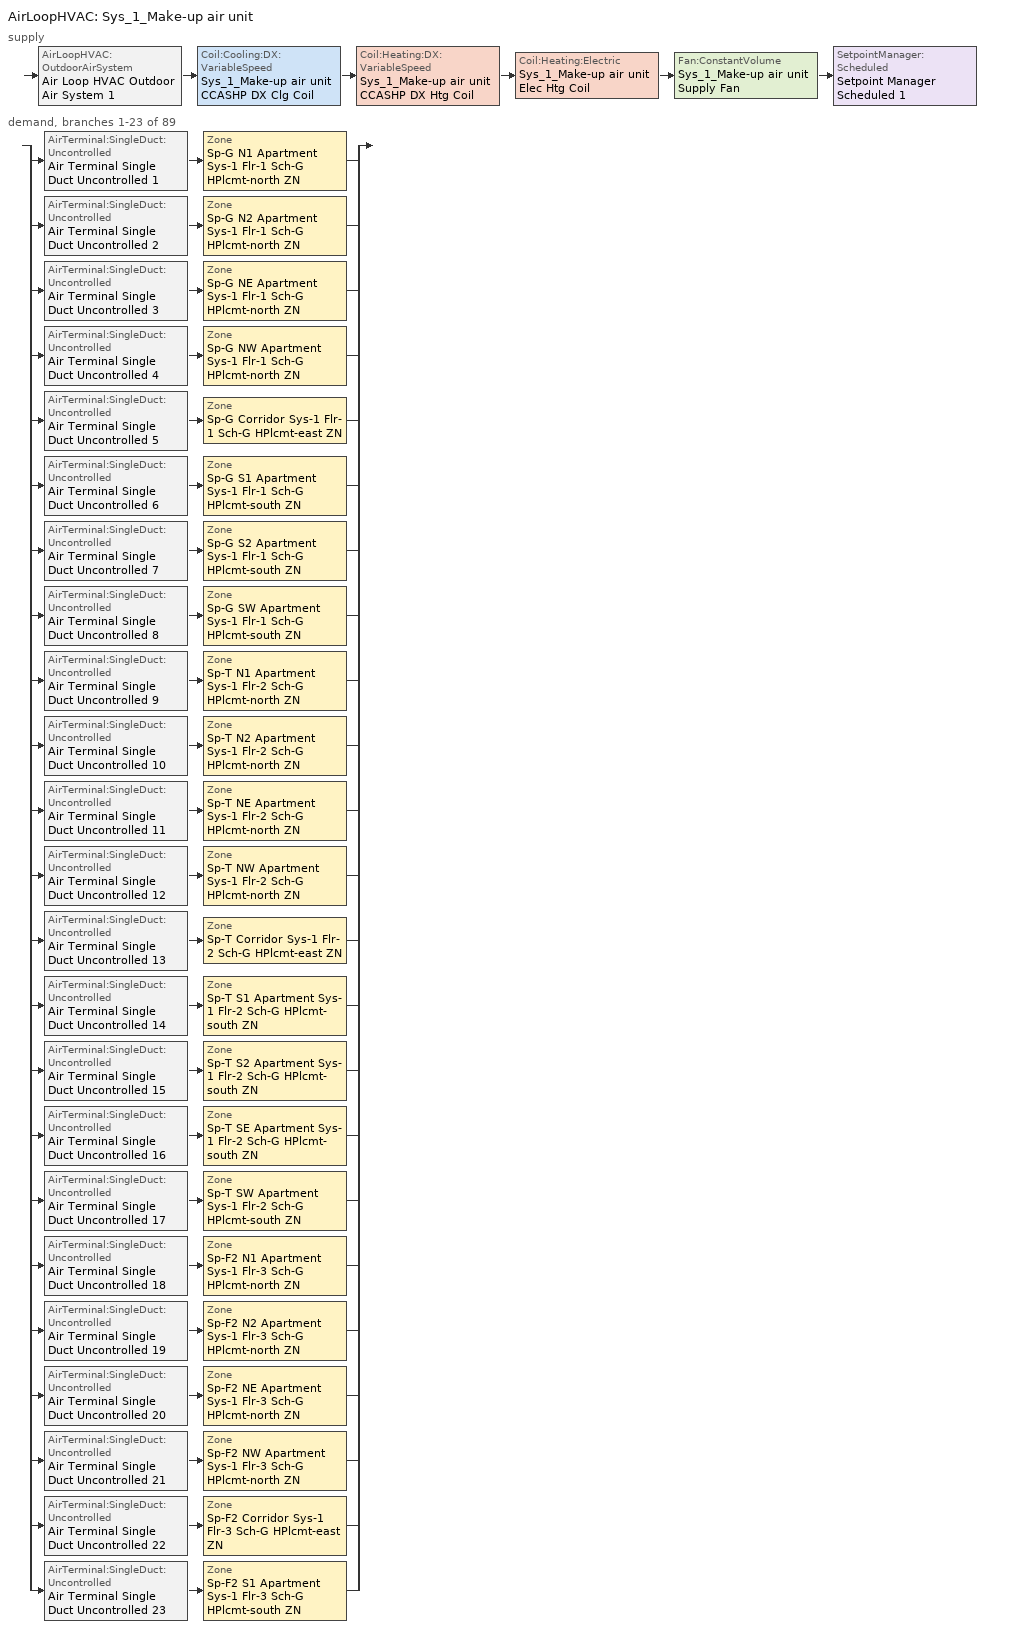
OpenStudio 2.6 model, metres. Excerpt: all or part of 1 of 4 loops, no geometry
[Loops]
AirLoopHVAC 'Sys_1_Make-up air unit'
 supply: AirLoopHVAC:OutdoorAirSystem 'Air Loop HVAC Outdoor Air System 1' > Coil:Cooling:DX:VariableSpeed 'Sys_1_Make-up air unit CCASHP DX Clg Coil' > Coil:Heating:DX:VariableSpeed 'Sys_1_Make-up air unit CCASHP DX Htg Coil' > Coil:Heating:Electric 'Sys_1_Make-up air unit Elec Htg Coil' > Fan:ConstantVolume 'Sys_1_Make-up air unit Supply Fan' > SetpointManager:Scheduled 'Setpoint Manager Scheduled 1'
 demand, branches 1-23 of 89: split
  | AirTerminal:SingleDuct:Uncontrolled 'Air Terminal Single Duct Uncontrolled 1' > Zone 'Sp-G N1 Apartment Sys-1 Flr-1 Sch-G HPlcmt-north ZN'
  | AirTerminal:SingleDuct:Uncontrolled 'Air Terminal Single Duct Uncontrolled 2' > Zone 'Sp-G N2 Apartment Sys-1 Flr-1 Sch-G HPlcmt-north ZN'
  | AirTerminal:SingleDuct:Uncontrolled 'Air Terminal Single Duct Uncontrolled 3' > Zone 'Sp-G NE Apartment Sys-1 Flr-1 Sch-G HPlcmt-north ZN'
  | AirTerminal:SingleDuct:Uncontrolled 'Air Terminal Single Duct Uncontrolled 4' > Zone 'Sp-G NW Apartment Sys-1 Flr-1 Sch-G HPlcmt-north ZN'
  | AirTerminal:SingleDuct:Uncontrolled 'Air Terminal Single Duct Uncontrolled 5' > Zone 'Sp-G Corridor Sys-1 Flr-1 Sch-G HPlcmt-east ZN'
  | AirTerminal:SingleDuct:Uncontrolled 'Air Terminal Single Duct Uncontrolled 6' > Zone 'Sp-G S1 Apartment Sys-1 Flr-1 Sch-G HPlcmt-south ZN'
  | AirTerminal:SingleDuct:Uncontrolled 'Air Terminal Single Duct Uncontrolled 7' > Zone 'Sp-G S2 Apartment Sys-1 Flr-1 Sch-G HPlcmt-south ZN'
  | AirTerminal:SingleDuct:Uncontrolled 'Air Terminal Single Duct Uncontrolled 8' > Zone 'Sp-G SW Apartment Sys-1 Flr-1 Sch-G HPlcmt-south ZN'
  | AirTerminal:SingleDuct:Uncontrolled 'Air Terminal Single Duct Uncontrolled 9' > Zone 'Sp-T N1 Apartment Sys-1 Flr-2 Sch-G HPlcmt-north ZN'
  | AirTerminal:SingleDuct:Uncontrolled 'Air Terminal Single Duct Uncontrolled 10' > Zone 'Sp-T N2 Apartment Sys-1 Flr-2 Sch-G HPlcmt-north ZN'
  | AirTerminal:SingleDuct:Uncontrolled 'Air Terminal Single Duct Uncontrolled 11' > Zone 'Sp-T NE Apartment Sys-1 Flr-2 Sch-G HPlcmt-north ZN'
  | AirTerminal:SingleDuct:Uncontrolled 'Air Terminal Single Duct Uncontrolled 12' > Zone 'Sp-T NW Apartment Sys-1 Flr-2 Sch-G HPlcmt-north ZN'
  | AirTerminal:SingleDuct:Uncontrolled 'Air Terminal Single Duct Uncontrolled 13' > Zone 'Sp-T Corridor Sys-1 Flr-2 Sch-G HPlcmt-east ZN'
  | AirTerminal:SingleDuct:Uncontrolled 'Air Terminal Single Duct Uncontrolled 14' > Zone 'Sp-T S1 Apartment Sys-1 Flr-2 Sch-G HPlcmt-south ZN'
  | AirTerminal:SingleDuct:Uncontrolled 'Air Terminal Single Duct Uncontrolled 15' > Zone 'Sp-T S2 Apartment Sys-1 Flr-2 Sch-G HPlcmt-south ZN'
  | AirTerminal:SingleDuct:Uncontrolled 'Air Terminal Single Duct Uncontrolled 16' > Zone 'Sp-T SE Apartment Sys-1 Flr-2 Sch-G HPlcmt-south ZN'
  | AirTerminal:SingleDuct:Uncontrolled 'Air Terminal Single Duct Uncontrolled 17' > Zone 'Sp-T SW Apartment Sys-1 Flr-2 Sch-G HPlcmt-south ZN'
  | AirTerminal:SingleDuct:Uncontrolled 'Air Terminal Single Duct Uncontrolled 18' > Zone 'Sp-F2 N1 Apartment Sys-1 Flr-3 Sch-G HPlcmt-north ZN'
  | AirTerminal:SingleDuct:Uncontrolled 'Air Terminal Single Duct Uncontrolled 19' > Zone 'Sp-F2 N2 Apartment Sys-1 Flr-3 Sch-G HPlcmt-north ZN'
  | AirTerminal:SingleDuct:Uncontrolled 'Air Terminal Single Duct Uncontrolled 20' > Zone 'Sp-F2 NE Apartment Sys-1 Flr-3 Sch-G HPlcmt-north ZN'
  | AirTerminal:SingleDuct:Uncontrolled 'Air Terminal Single Duct Uncontrolled 21' > Zone 'Sp-F2 NW Apartment Sys-1 Flr-3 Sch-G HPlcmt-north ZN'
  | AirTerminal:SingleDuct:Uncontrolled 'Air Terminal Single Duct Uncontrolled 22' > Zone 'Sp-F2 Corridor Sys-1 Flr-3 Sch-G HPlcmt-east ZN'
  | AirTerminal:SingleDuct:Uncontrolled 'Air Terminal Single Duct Uncontrolled 23' > Zone 'Sp-F2 S1 Apartment Sys-1 Flr-3 Sch-G HPlcmt-south ZN'
[Sizing:Zone] Zone Cooling Design Supply Air Temperature Input Method=SupplyAirTemperature; Zone Cooling Design Supply Air Temperature {C}=13; Zone Cooling Design Supply Air Temperature Difference {deltaC}=11.11; Zone Heating Design Supply Air Temperature Input Method=SupplyAirTemperature; Zone Heating Design Supply Air Temperature {C}=43; Zone Heating Design Supply Air Temperature Difference {deltaC}=11.11; Zone Cooling Design Supply Air Humidity Ratio {kg-H2O/kg-air}=0.0085; Zone Heating Design Supply Air Humidity Ratio {kg-H2O/kg-air}=0.008; Zone Heating Sizing Factor=1.3; Zone Cooling Sizing Factor=1.1; Cooling Design Air Flow Method=DesignDay; Heating Design Air Flow Method=DesignDay; Account for Dedicated Outdoor Air System=No; Dedicated Outdoor Air System Control Strategy=NeutralSupplyAir; Dedicated Outdoor Air Low Setpoint Temperature for Design {C}=autosize; Dedicated Outdoor Air High Setpoint Temperature for Design {C}=autosize
Sp-G N1 Apartment Sys-1 Flr-1 Sch-G HPlcmt-north ZN; Sp-G N2 Apartment Sys-1 Flr-1 Sch-G HPlcmt-north ZN; Sp-G NE Apartment Sys-1 Flr-1 Sch-G HPlcmt-north ZN; Sp-G NW Apartment Sys-1 Flr-1 Sch-G HPlcmt-north ZN; Sp-G Corridor Sys-1 Flr-1 Sch-G HPlcmt-east ZN; Sp-G S1 Apartment Sys-1 Flr-1 Sch-G HPlcmt-south ZN; Sp-G S2 Apartment Sys-1 Flr-1 Sch-G HPlcmt-south ZN; Sp-G SW Apartment Sys-1 Flr-1 Sch-G HPlcmt-south ZN; Sp-T N1 Apartment Sys-1 Flr-2 Sch-G HPlcmt-north ZN; Sp-T N2 Apartment Sys-1 Flr-2 Sch-G HPlcmt-north ZN; Sp-T NE Apartment Sys-1 Flr-2 Sch-G HPlcmt-north ZN; Sp-T NW Apartment Sys-1 Flr-2 Sch-G HPlcmt-north ZN; Sp-T Corridor Sys-1 Flr-2 Sch-G HPlcmt-east ZN; Sp-T S1 Apartment Sys-1 Flr-2 Sch-G HPlcmt-south ZN; Sp-T S2 Apartment Sys-1 Flr-2 Sch-G HPlcmt-south ZN; Sp-T SE Apartment Sys-1 Flr-2 Sch-G HPlcmt-south ZN; Sp-T SW Apartment Sys-1 Flr-2 Sch-G HPlcmt-south ZN; Sp-F2 N1 Apartment Sys-1 Flr-3 Sch-G HPlcmt-north ZN; Sp-F2 N2 Apartment Sys-1 Flr-3 Sch-G HPlcmt-north ZN; Sp-F2 NE Apartment Sys-1 Flr-3 Sch-G HPlcmt-north ZN; Sp-F2 NW Apartment Sys-1 Flr-3 Sch-G HPlcmt-north ZN; Sp-F2 Corridor Sys-1 Flr-3 Sch-G HPlcmt-east ZN; Sp-F2 S1 Apartment Sys-1 Flr-3 Sch-G HPlcmt-south ZN
[Zone equipment]
Sp-G N1 Apartment Sys-1 Flr-1 Sch-G HPlcmt-north ZN: Sp-G N1 Apartment Sys-1 Flr-1 Sch-G HPlcmt-north ZN PTAC, Air Terminal Single Duct Uncontrolled 1, Sp-G N1 Apartment Sys-1 Flr-1 Sch-G HPlcmt-north ZN Elec Baseboard
Sp-G N2 Apartment Sys-1 Flr-1 Sch-G HPlcmt-north ZN: Sp-G N2 Apartment Sys-1 Flr-1 Sch-G HPlcmt-north ZN PTAC, Air Terminal Single Duct Uncontrolled 2, Sp-G N2 Apartment Sys-1 Flr-1 Sch-G HPlcmt-north ZN Elec Baseboard
Sp-G NE Apartment Sys-1 Flr-1 Sch-G HPlcmt-north ZN: Sp-G NE Apartment Sys-1 Flr-1 Sch-G HPlcmt-north ZN PTAC, Air Terminal Single Duct Uncontrolled 3, Sp-G NE Apartment Sys-1 Flr-1 Sch-G HPlcmt-north ZN Elec Baseboard
Sp-G NW Apartment Sys-1 Flr-1 Sch-G HPlcmt-north ZN: Sp-G NW Apartment Sys-1 Flr-1 Sch-G HPlcmt-north ZN PTAC, Air Terminal Single Duct Uncontrolled 4, Sp-G NW Apartment Sys-1 Flr-1 Sch-G HPlcmt-north ZN Elec Baseboard
Sp-G Corridor Sys-1 Flr-1 Sch-G HPlcmt-east ZN: Sp-G Corridor Sys-1 Flr-1 Sch-G HPlcmt-east ZN PTAC, Air Terminal Single Duct Uncontrolled 5, Sp-G Corridor Sys-1 Flr-1 Sch-G HPlcmt-east ZN Elec Baseboard
Sp-G S1 Apartment Sys-1 Flr-1 Sch-G HPlcmt-south ZN: Sp-G S1 Apartment Sys-1 Flr-1 Sch-G HPlcmt-south ZN PTAC, Air Terminal Single Duct Uncontrolled 6, Sp-G S1 Apartment Sys-1 Flr-1 Sch-G HPlcmt-south ZN Elec Baseboard
Sp-G S2 Apartment Sys-1 Flr-1 Sch-G HPlcmt-south ZN: Sp-G S2 Apartment Sys-1 Flr-1 Sch-G HPlcmt-south ZN PTAC, Air Terminal Single Duct Uncontrolled 7, Sp-G S2 Apartment Sys-1 Flr-1 Sch-G HPlcmt-south ZN Elec Baseboard
Sp-G SW Apartment Sys-1 Flr-1 Sch-G HPlcmt-south ZN: Sp-G SW Apartment Sys-1 Flr-1 Sch-G HPlcmt-south ZN PTAC, Air Terminal Single Duct Uncontrolled 8, Sp-G SW Apartment Sys-1 Flr-1 Sch-G HPlcmt-south ZN Elec Baseboard
Sp-T N1 Apartment Sys-1 Flr-2 Sch-G HPlcmt-north ZN: Sp-T N1 Apartment Sys-1 Flr-2 Sch-G HPlcmt-north ZN PTAC, Air Terminal Single Duct Uncontrolled 9, Sp-T N1 Apartment Sys-1 Flr-2 Sch-G HPlcmt-north ZN Elec Baseboard
Sp-T N2 Apartment Sys-1 Flr-2 Sch-G HPlcmt-north ZN: Sp-T N2 Apartment Sys-1 Flr-2 Sch-G HPlcmt-north ZN PTAC, Air Terminal Single Duct Uncontrolled 10, Sp-T N2 Apartment Sys-1 Flr-2 Sch-G HPlcmt-north ZN Elec Baseboard
Sp-T NE Apartment Sys-1 Flr-2 Sch-G HPlcmt-north ZN: Sp-T NE Apartment Sys-1 Flr-2 Sch-G HPlcmt-north ZN PTAC, Air Terminal Single Duct Uncontrolled 11, Sp-T NE Apartment Sys-1 Flr-2 Sch-G HPlcmt-north ZN Elec Baseboard
Sp-T NW Apartment Sys-1 Flr-2 Sch-G HPlcmt-north ZN: Sp-T NW Apartment Sys-1 Flr-2 Sch-G HPlcmt-north ZN PTAC, Air Terminal Single Duct Uncontrolled 12, Sp-T NW Apartment Sys-1 Flr-2 Sch-G HPlcmt-north ZN Elec Baseboard
Sp-T Corridor Sys-1 Flr-2 Sch-G HPlcmt-east ZN: Sp-T Corridor Sys-1 Flr-2 Sch-G HPlcmt-east ZN PTAC, Air Terminal Single Duct Uncontrolled 13, Sp-T Corridor Sys-1 Flr-2 Sch-G HPlcmt-east ZN Elec Baseboard
Sp-T S1 Apartment Sys-1 Flr-2 Sch-G HPlcmt-south ZN: Sp-T S1 Apartment Sys-1 Flr-2 Sch-G HPlcmt-south ZN PTAC, Air Terminal Single Duct Uncontrolled 14, Sp-T S1 Apartment Sys-1 Flr-2 Sch-G HPlcmt-south ZN Elec Baseboard
Sp-T S2 Apartment Sys-1 Flr-2 Sch-G HPlcmt-south ZN: Sp-T S2 Apartment Sys-1 Flr-2 Sch-G HPlcmt-south ZN PTAC, Air Terminal Single Duct Uncontrolled 15, Sp-T S2 Apartment Sys-1 Flr-2 Sch-G HPlcmt-south ZN Elec Baseboard
Sp-T SE Apartment Sys-1 Flr-2 Sch-G HPlcmt-south ZN: Sp-T SE Apartment Sys-1 Flr-2 Sch-G HPlcmt-south ZN PTAC, Air Terminal Single Duct Uncontrolled 16, Sp-T SE Apartment Sys-1 Flr-2 Sch-G HPlcmt-south ZN Elec Baseboard
Sp-T SW Apartment Sys-1 Flr-2 Sch-G HPlcmt-south ZN: Sp-T SW Apartment Sys-1 Flr-2 Sch-G HPlcmt-south ZN PTAC, Air Terminal Single Duct Uncontrolled 17, Sp-T SW Apartment Sys-1 Flr-2 Sch-G HPlcmt-south ZN Elec Baseboard
Sp-F2 N1 Apartment Sys-1 Flr-3 Sch-G HPlcmt-north ZN: Sp-F2 N1 Apartment Sys-1 Flr-3 Sch-G HPlcmt-north ZN PTAC, Air Terminal Single Duct Uncontrolled 18, Sp-F2 N1 Apartment Sys-1 Flr-3 Sch-G HPlcmt-north ZN Elec Baseboard
Sp-F2 N2 Apartment Sys-1 Flr-3 Sch-G HPlcmt-north ZN: Sp-F2 N2 Apartment Sys-1 Flr-3 Sch-G HPlcmt-north ZN PTAC, Air Terminal Single Duct Uncontrolled 19, Sp-F2 N2 Apartment Sys-1 Flr-3 Sch-G HPlcmt-north ZN Elec Baseboard
Sp-F2 NE Apartment Sys-1 Flr-3 Sch-G HPlcmt-north ZN: Sp-F2 NE Apartment Sys-1 Flr-3 Sch-G HPlcmt-north ZN PTAC, Air Terminal Single Duct Uncontrolled 20, Sp-F2 NE Apartment Sys-1 Flr-3 Sch-G HPlcmt-north ZN Elec Baseboard
Sp-F2 NW Apartment Sys-1 Flr-3 Sch-G HPlcmt-north ZN: Sp-F2 NW Apartment Sys-1 Flr-3 Sch-G HPlcmt-north ZN PTAC, Air Terminal Single Duct Uncontrolled 21, Sp-F2 NW Apartment Sys-1 Flr-3 Sch-G HPlcmt-north ZN Elec Baseboard
Sp-F2 Corridor Sys-1 Flr-3 Sch-G HPlcmt-east ZN: Sp-F2 Corridor Sys-1 Flr-3 Sch-G HPlcmt-east ZN PTAC, Air Terminal Single Duct Uncontrolled 22, Sp-F2 Corridor Sys-1 Flr-3 Sch-G HPlcmt-east ZN Elec Baseboard
Sp-F2 S1 Apartment Sys-1 Flr-3 Sch-G HPlcmt-south ZN: Sp-F2 S1 Apartment Sys-1 Flr-3 Sch-G HPlcmt-south ZN PTAC, Air Terminal Single Duct Uncontrolled 23, Sp-F2 S1 Apartment Sys-1 Flr-3 Sch-G HPlcmt-south ZN Elec Baseboard
[AirLoopHVAC]
Sys_1_Make-up air unit: Availability Schedule=Sys_1_Make-up air unit Occ Sch; Design Supply Air Flow Rate {m3/s}=AutoSize
[Sizing:System]
Sys_1_Make-up air unit: Type of Load to Size On=VentilationRequirement; Design Outdoor Air Flow Rate {m3/s}=Autosize; Minimum System Air Flow Ratio=1; Preheat Design Temperature {C}=7; Preheat Design Humidity Ratio {kg-H2O/kg-Air}=0.008; Precool Design Temperature {C}=13; Precool Design Humidity Ratio {kg-H2O/kg-Air}=0.008; Central Cooling Design Supply Air Temperature {C}=13; Central Heating Design Supply Air Temperature {C}=43; Sizing Option=NonCoincident; 100% Outdoor Air in Cooling=Yes; 100% Outdoor Air in Heating=Yes; Central Cooling Design Supply Air Humidity Ratio {kg-H2O/kg-Air}=0.0085; Central Heating Design Supply Air Humidity Ratio {kg-H2O/kg-Air}=0.008; Cooling Design Air Flow Method=DesignDay; Cooling Design Air Flow Rate {m3/s}=0; Heating Design Air Flow Method=DesignDay; Heating Design Air Flow Rate {m3/s}=0; System Outdoor Air Method=ZoneSum; Zone Maximum Outdoor Air Fraction=1; Cooling Supply Air Flow Rate Per Floor Area {m3/s-m2}=0.00996765; Cooling Fraction of Autosized Cooling Supply Air Flow Rate=1; Cooling Supply Air Flow Rate Per Unit Cooling Capacity {m3/s-W}=3.94755e-05; Heating Supply Air Flow Rate Per Floor Area {m3/s-m2}=0.00996765; Heating Fraction of Autosized Heating Supply Air Flow Rate=1; Heating Fraction of Autosized Cooling Supply Air Flow Rate=1; Heating Supply Air Flow Rate Per Unit Heating Capacity {m3/s-W}=3.15882e-05; Cooling Design Capacity Method=CoolingDesignCapacity; Cooling Design Capacity {W}=autosize; Cooling Design Capacity Per Floor Area {W/m2}=234.7; Fraction of Autosized Cooling Design Capacity=1; Heating Design Capacity Method=HeatingDesignCapacity; Heating Design Capacity {W}=autosize; Heating Design Capacity Per Floor Area {W/m2}=157; Fraction of Autosized Heating Design Capacity=1; Central Cooling Capacity Control Method=OnOff
[Controller:OutdoorAir]
Controller Outdoor Air 1: Minimum Outdoor Air Flow Rate {m3/s}=autosize; Maximum Outdoor Air Flow Rate {m3/s}=Autosize; Economizer Control Type=DifferentialEnthalpy; Economizer Control Action Type=ModulateFlow; Lockout Type=NoLockout; Minimum Limit Type=FixedMinimum; Minimum Outdoor Air Schedule=Sys_1_Make-up air unit Occ Sch; Controller Mechanical Ventilation=Controller Mechanical Ventilation 1; High Humidity Control=No; Heat Recovery Bypass Control Type=BypassWhenWithinEconomizerLimits
[Controller:MechanicalVentilation]
Controller Mechanical Ventilation 1: Availability Schedule=Always On Discrete; System Outdoor Air Method=ZoneSum
[AirLoopHVAC:OutdoorAirSystem]
Air Loop HVAC Outdoor Air System 1: Controller=Controller Outdoor Air 1
[SetpointManager:Scheduled]
Setpoint Manager Scheduled 1: Control Variable=Temperature; Schedule=Makeup-Air Unit Supply Air Temp
[Coil:Heating:Electric]
Name | Availability Schedule
Coil Heating Electric 1; Coil Heating Electric 2; Coil Heating Electric 3; Coil Heating Electric 4; Coil Heating Electric 5; Coil Heating Electric 6; Coil Heating Electric 7; Coil Heating Electric 8; Coil Heating Electric 9; Coil Heating Electric 10; Coil Heating Electric 11; Coil Heating Electric 12; Coil Heating Electric 13; Coil Heating Electric 14; Coil Heating Electric 15; Coil Heating Electric 16; Coil Heating Electric 17; Coil Heating Electric 18; Coil Heating Electric 19; Coil Heating Electric 20; Coil Heating Electric 21; Coil Heating Electric 22; Coil Heating Electric 23 | ON_OFF_ALWAYS_OFF
Sys_1_Make-up air unit Elec Htg Coil | Always On Discrete
[Coil:Cooling:DX:SingleSpeed] Availability Schedule=Always On Discrete; Rated Total Cooling Capacity {W}=autosize; Rated Sensible Heat Ratio=autosize; Rated Air Flow Rate {m3/s}=autosize; Rated Evaporator Fan Power Per Volume Flow Rate {W/(m3/s)}=773.3; Total Cooling Capacity Function of Temperature Curve=DXCOOL-NECB2011-REF-CAPFT; Total Cooling Capacity Function of Flow Fraction Curve=DXCOOL-NECB2011-REF-CAPFFLOW; Energy Input Ratio Function of Temperature Curve=DXCOOL-NECB2011-REF-COOLEIRFT; Energy Input Ratio Function of Flow Fraction Curve=DXCOOL-NECB2011-REF-COOLEIRFFLOW; Part Load Fraction Correlation Curve=DXCOOL-NECB2011-REF-COOLPLFFPLR; Condenser Type=AirCooled; Evaporative Condenser Effectiveness=0; Evaporative Condenser Air Flow Rate {m3/s}=Autosize; Evaporative Condenser Pump Rated Power Consumption {W}=Autosize; Crankcase Heater Capacity {W}=0; Maximum Outdoor Dry-Bulb Temperature for Crankcase Heater Operation {C}=0; Basin Heater Capacity {W/K}=0; Basin Heater Setpoint Temperature {C}=10
Name | Rated COP {W/W}
Coil Cooling DX Single Speed 2 6kBtu/hr 11.0EER | 3.72607
Coil Cooling DX Single Speed 3 6kBtu/hr 11.0EER | 3.72593
Coil Cooling DX Single Speed 4 12kBtu/hr 9.9EER | 3.35595
Coil Cooling DX Single Speed 5 13kBtu/hr 9.8EER | 3.30838
Coil Cooling DX Single Speed 6 7kBtu/hr 11.0EER | 3.7267
Coil Cooling DX Single Speed 7 8kBtu/hr 10.8EER | 3.6436
Coil Cooling DX Single Speed 8 8kBtu/hr 10.7EER | 3.63111
Coil Cooling DX Single Speed 9 14kBtu/hr 9.5EER | 3.20671
Coil Cooling DX Single Speed 10 11kBtu/hr 10.2EER | 3.4656
Coil Cooling DX Single Speed 11 11kBtu/hr 10.2EER | 3.46088
Coil Cooling DX Single Speed 12 17kBtu/hr 9.3EER | 3.1574
Coil Cooling DX Single Speed 13 19kBtu/hr 9.3EER | 3.15865
Coil Cooling DX Single Speed 14 12kBtu/hr 9.9EER | 3.35766
Coil Cooling DX Single Speed 15 14kBtu/hr 9.4EER | 3.19337
Coil Cooling DX Single Speed 16 15kBtu/hr 9.4EER | 3.18727
Coil Cooling DX Single Speed 17 18kBtu/hr 9.3EER | 3.15786
Coil Cooling DX Single Speed 18 20kBtu/hr 9.3EER | 3.15966
Coil Cooling DX Single Speed 19 6kBtu/hr 11.0EER | 3.72652
Coil Cooling DX Single Speed 20 6kBtu/hr 11.0EER | 3.7264
Coil Cooling DX Single Speed 21 11kBtu/hr 10.1EER | 3.41279
Coil Cooling DX Single Speed 22 13kBtu/hr 9.8EER | 3.33179
Coil Cooling DX Single Speed 23 7kBtu/hr 11.0EER | 3.72694
Coil Cooling DX Single Speed 24 8kBtu/hr 10.8EER | 3.6506
[Fan:ConstantVolume] Availability Schedule=Always On Discrete; Fan Efficiency=0.39975; Pressure Rise {Pa}=640; Maximum Flow Rate {m3/s}=AutoSize; Motor Efficiency=0.615
Fan Constant Volume 2; Fan Constant Volume 3; Fan Constant Volume 4; Fan Constant Volume 5; Fan Constant Volume 6; Fan Constant Volume 7; Fan Constant Volume 8; Fan Constant Volume 9; Fan Constant Volume 10; Fan Constant Volume 11; Fan Constant Volume 12; Fan Constant Volume 13; Fan Constant Volume 14; Fan Constant Volume 15; Fan Constant Volume 16; Fan Constant Volume 17; Fan Constant Volume 18; Fan Constant Volume 19; Fan Constant Volume 20; Fan Constant Volume 21; Fan Constant Volume 22; Fan Constant Volume 23; Fan Constant Volume 24; Sys_1_Make-up air unit Supply Fan
[ZoneHVAC:PackagedTerminalAirConditioner] Availability Schedule=Always On Discrete; Supply Air Flow Rate During Cooling Operation {m3/s}=Autosize; Supply Air Flow Rate During Heating Operation {m3/s}=Autosize; Supply Air Flow Rate When No Cooling or Heating is Needed {m3/s}=Autosize; Outdoor Air Flow Rate During Cooling Operation {m3/s}=1e-05; Outdoor Air Flow Rate During Heating Operation {m3/s}=1e-05; Outdoor Air Flow Rate When No Cooling or Heating is Needed {m3/s}=1e-05; Fan Placement=DrawThrough
Name | Supply Air Fan | Heating Coil | Cooling Coil
Sp-G N1 Apartment Sys-1 Flr-1 Sch-G HPlcmt-north ZN PTAC | Fan Constant Volume 2 | Coil Heating Electric 1 | Coil Cooling DX Single Speed 2 6kBtu/hr 11.0EER
Sp-G N2 Apartment Sys-1 Flr-1 Sch-G HPlcmt-north ZN PTAC | Fan Constant Volume 3 | Coil Heating Electric 2 | Coil Cooling DX Single Speed 3 6kBtu/hr 11.0EER
Sp-G NE Apartment Sys-1 Flr-1 Sch-G HPlcmt-north ZN PTAC | Fan Constant Volume 4 | Coil Heating Electric 3 | Coil Cooling DX Single Speed 4 12kBtu/hr 9.9EER
Sp-G NW Apartment Sys-1 Flr-1 Sch-G HPlcmt-north ZN PTAC | Fan Constant Volume 5 | Coil Heating Electric 4 | Coil Cooling DX Single Speed 5 13kBtu/hr 9.8EER
Sp-G Corridor Sys-1 Flr-1 Sch-G HPlcmt-east ZN PTAC | Fan Constant Volume 6 | Coil Heating Electric 5 | Coil Cooling DX Single Speed 6 7kBtu/hr 11.0EER
Sp-G S1 Apartment Sys-1 Flr-1 Sch-G HPlcmt-south ZN PTAC | Fan Constant Volume 7 | Coil Heating Electric 6 | Coil Cooling DX Single Speed 7 8kBtu/hr 10.8EER
Sp-G S2 Apartment Sys-1 Flr-1 Sch-G HPlcmt-south ZN PTAC | Fan Constant Volume 8 | Coil Heating Electric 7 | Coil Cooling DX Single Speed 8 8kBtu/hr 10.7EER
Sp-G SW Apartment Sys-1 Flr-1 Sch-G HPlcmt-south ZN PTAC | Fan Constant Volume 9 | Coil Heating Electric 8 | Coil Cooling DX Single Speed 9 14kBtu/hr 9.5EER
Sp-T N1 Apartment Sys-1 Flr-2 Sch-G HPlcmt-north ZN PTAC | Fan Constant Volume 10 | Coil Heating Electric 9 | Coil Cooling DX Single Speed 10 11kBtu/hr 10.2EER
Sp-T N2 Apartment Sys-1 Flr-2 Sch-G HPlcmt-north ZN PTAC | Fan Constant Volume 11 | Coil Heating Electric 10 | Coil Cooling DX Single Speed 11 11kBtu/hr 10.2EER
Sp-T NE Apartment Sys-1 Flr-2 Sch-G HPlcmt-north ZN PTAC | Fan Constant Volume 12 | Coil Heating Electric 11 | Coil Cooling DX Single Speed 12 17kBtu/hr 9.3EER
Sp-T NW Apartment Sys-1 Flr-2 Sch-G HPlcmt-north ZN PTAC | Fan Constant Volume 13 | Coil Heating Electric 12 | Coil Cooling DX Single Speed 13 19kBtu/hr 9.3EER
Sp-T Corridor Sys-1 Flr-2 Sch-G HPlcmt-east ZN PTAC | Fan Constant Volume 14 | Coil Heating Electric 13 | Coil Cooling DX Single Speed 14 12kBtu/hr 9.9EER
Sp-T S1 Apartment Sys-1 Flr-2 Sch-G HPlcmt-south ZN PTAC | Fan Constant Volume 15 | Coil Heating Electric 14 | Coil Cooling DX Single Speed 15 14kBtu/hr 9.4EER
Sp-T S2 Apartment Sys-1 Flr-2 Sch-G HPlcmt-south ZN PTAC | Fan Constant Volume 16 | Coil Heating Electric 15 | Coil Cooling DX Single Speed 16 15kBtu/hr 9.4EER
Sp-T SE Apartment Sys-1 Flr-2 Sch-G HPlcmt-south ZN PTAC | Fan Constant Volume 17 | Coil Heating Electric 16 | Coil Cooling DX Single Speed 17 18kBtu/hr 9.3EER
Sp-T SW Apartment Sys-1 Flr-2 Sch-G HPlcmt-south ZN PTAC | Fan Constant Volume 18 | Coil Heating Electric 17 | Coil Cooling DX Single Speed 18 20kBtu/hr 9.3EER
Sp-F2 N1 Apartment Sys-1 Flr-3 Sch-G HPlcmt-north ZN PTAC | Fan Constant Volume 19 | Coil Heating Electric 18 | Coil Cooling DX Single Speed 19 6kBtu/hr 11.0EER
Sp-F2 N2 Apartment Sys-1 Flr-3 Sch-G HPlcmt-north ZN PTAC | Fan Constant Volume 20 | Coil Heating Electric 19 | Coil Cooling DX Single Speed 20 6kBtu/hr 11.0EER
Sp-F2 NE Apartment Sys-1 Flr-3 Sch-G HPlcmt-north ZN PTAC | Fan Constant Volume 21 | Coil Heating Electric 20 | Coil Cooling DX Single Speed 21 11kBtu/hr 10.1EER
Sp-F2 NW Apartment Sys-1 Flr-3 Sch-G HPlcmt-north ZN PTAC | Fan Constant Volume 22 | Coil Heating Electric 21 | Coil Cooling DX Single Speed 22 13kBtu/hr 9.8EER
Sp-F2 Corridor Sys-1 Flr-3 Sch-G HPlcmt-east ZN PTAC | Fan Constant Volume 23 | Coil Heating Electric 22 | Coil Cooling DX Single Speed 23 7kBtu/hr 11.0EER
Sp-F2 S1 Apartment Sys-1 Flr-3 Sch-G HPlcmt-south ZN PTAC | Fan Constant Volume 24 | Coil Heating Electric 23 | Coil Cooling DX Single Speed 24 8kBtu/hr 10.8EER
[AirTerminal:SingleDuct:Uncontrolled] Availability Schedule=Always On Discrete; Maximum Air Flow Rate {m3/s}=AutoSize
Air Terminal Single Duct Uncontrolled 1; Air Terminal Single Duct Uncontrolled 2; Air Terminal Single Duct Uncontrolled 3; Air Terminal Single Duct Uncontrolled 4; Air Terminal Single Duct Uncontrolled 5; Air Terminal Single Duct Uncontrolled 6; Air Terminal Single Duct Uncontrolled 7; Air Terminal Single Duct Uncontrolled 8; Air Terminal Single Duct Uncontrolled 9; Air Terminal Single Duct Uncontrolled 10; Air Terminal Single Duct Uncontrolled 11; Air Terminal Single Duct Uncontrolled 12; Air Terminal Single Duct Uncontrolled 13; Air Terminal Single Duct Uncontrolled 14; Air Terminal Single Duct Uncontrolled 15; Air Terminal Single Duct Uncontrolled 16; Air Terminal Single Duct Uncontrolled 17; Air Terminal Single Duct Uncontrolled 18; Air Terminal Single Duct Uncontrolled 19; Air Terminal Single Duct Uncontrolled 20; Air Terminal Single Duct Uncontrolled 21; Air Terminal Single Duct Uncontrolled 22; Air Terminal Single Duct Uncontrolled 23
[Coil:Cooling:DX:VariableSpeed]
Sys_1_Make-up air unit CCASHP DX Clg Coil: Nominal Speed Level=1; Gross Rated Total Cooling Capacity At Selected Nominal Speed Level {W}=109608; Rated Air Flow Rate At Selected Nominal Speed Level {m3/s}=autosize; Nominal Time for Condensate to Begin Leaving the Coil {s}=0; Initial Moisture Evaporation Rate Divided by Steady-State AC Latent Capacity=0; Energy Part Load Fraction Curve=Mitsubishi Hyper Heating VRF CPLFFPLR curve 1; Condenser Type=AirCooled; Evaporative Condenser Pump Rated Power Consumption {W}=0; Crankcase Heater Capacity {W}=1e-06; Maximum Outdoor Dry-Bulb Temperature for Crankcase Heater Operation {C}=10; Basin Heater Capacity {W/K}=1e-06; Basin Heater Setpoint Temperature {C}=2
[Coil:Heating:DX:VariableSpeed]
Sys_1_Make-up air unit CCASHP DX Htg Coil: Nominal Speed Level=1; Rated Heating Capacity At Selected Nominal Speed Level {W}=109608; Rated Air Flow Rate At Selected Nominal Speed Level {m3/s}=autosize; Energy Part Load Fraction Curve=Mitsubishi Hyper Heating VRF HPLFFPLR curve 1; Minimum Outdoor Dry-Bulb Temperature for Compressor Operation {C}=-20; Maximum Outdoor Dry-Bulb Temperature for Defrost Operation {C}=5; Crankcase Heater Capacity {W}=1e-06; Maximum Outdoor Dry-Bulb Temperature for Crankcase Heater Operation {C}=10; Defrost Strategy=resistive; Defrost Control=timed; Defrost Time Period Fraction=0; Resistive Defrost Heater Capacity {W}=1e-06
[ZoneHVAC:Baseboard:Convective:Electric] Availability Schedule=Always On Discrete; Efficiency=1
Name | Nominal Capacity {W}
Sp-G N1 Apartment Sys-1 Flr-1 Sch-G HPlcmt-north ZN Elec Baseboard | 1713.33
Sp-G N2 Apartment Sys-1 Flr-1 Sch-G HPlcmt-north ZN Elec Baseboard | 1712.65
Sp-G NE Apartment Sys-1 Flr-1 Sch-G HPlcmt-north ZN Elec Baseboard | 2672.72
Sp-G NW Apartment Sys-1 Flr-1 Sch-G HPlcmt-north ZN Elec Baseboard | 2686.15
Sp-G Corridor Sys-1 Flr-1 Sch-G HPlcmt-east ZN Elec Baseboard | 2008.19
Sp-G S1 Apartment Sys-1 Flr-1 Sch-G HPlcmt-south ZN Elec Baseboard | 1688.94
Sp-G S2 Apartment Sys-1 Flr-1 Sch-G HPlcmt-south ZN Elec Baseboard | 1677.01
Sp-G SW Apartment Sys-1 Flr-1 Sch-G HPlcmt-south ZN Elec Baseboard | 2665.65
Sp-T N1 Apartment Sys-1 Flr-2 Sch-G HPlcmt-north ZN Elec Baseboard | 3380.38
Sp-T N2 Apartment Sys-1 Flr-2 Sch-G HPlcmt-north ZN Elec Baseboard | 3379.7
Sp-T NE Apartment Sys-1 Flr-2 Sch-G HPlcmt-north ZN Elec Baseboard | 4350.24
Sp-T NW Apartment Sys-1 Flr-2 Sch-G HPlcmt-north ZN Elec Baseboard | 4367.79
Sp-T Corridor Sys-1 Flr-2 Sch-G HPlcmt-east ZN Elec Baseboard | 4045.86
Sp-T S1 Apartment Sys-1 Flr-2 Sch-G HPlcmt-south ZN Elec Baseboard | 3350.71
Sp-T S2 Apartment Sys-1 Flr-2 Sch-G HPlcmt-south ZN Elec Baseboard | 3350.01
Sp-T SE Apartment Sys-1 Flr-2 Sch-G HPlcmt-south ZN Elec Baseboard | 4323.04
Sp-T SW Apartment Sys-1 Flr-2 Sch-G HPlcmt-south ZN Elec Baseboard | 4340.64
Sp-F2 N1 Apartment Sys-1 Flr-3 Sch-G HPlcmt-north ZN Elec Baseboard | 1739.12
Sp-F2 N2 Apartment Sys-1 Flr-3 Sch-G HPlcmt-north ZN Elec Baseboard | 1738.38
Sp-F2 NE Apartment Sys-1 Flr-3 Sch-G HPlcmt-north ZN Elec Baseboard | 2784.4
Sp-F2 NW Apartment Sys-1 Flr-3 Sch-G HPlcmt-north ZN Elec Baseboard | 2799.78
Sp-F2 Corridor Sys-1 Flr-3 Sch-G HPlcmt-east ZN Elec Baseboard | 1948
Sp-F2 S1 Apartment Sys-1 Flr-3 Sch-G HPlcmt-south ZN Elec Baseboard | 1710.5
[Schedule:Ruleset]
Name | Default Day Schedule | Summer Design Day Schedule | Winter Design Day Schedule
ON_OFF_ALWAYS_OFF | Schedule Day 3
Makeup-Air Unit Supply Air Temp | Makeup Air Unit Supply Air Temp Default
Sys_1_Make-up air unit Occ Sch | Sys_1_Make-up air unit Occ Sch Default | Sys_1_Make-up air unit Occ Sch Summer Design Day | Sys_1_Make-up air unit Occ Sch Winter Design Day
[Schedule:Day]
Schedule Day 3; wkdON_OFF_ALWAYS_OFF 1; satON_OFF_ALWAYS_OFF 1; sunON_OFF_ALWAYS_OFF 1: 1, 0, 0, 2, 0, 0, 3, 0, 0, 4, 0, 0, 5, 0, 0, 6, 0, 0, 7, 0, 0, 8, 0, 0, 9, 0, 0, 10, 0, 0, 11, 0, 0, 12, 0, 0, 13, 0, 0, 14, 0, 0, 15, 0, 0, 16, 0, 0, 17, 0, 0, 18, 0, 0, 19, 0, 0, 20, 0, 0, 21, 0, 0, 22, 0, 0, 23, 0, 0, 24, 0, 0
Makeup Air Unit Supply Air Temp Default: 24, 0, 20
Sys_1_Make-up air unit Occ Sch Default; Sys_1_Make-up air unit Occ Sch Winter Design Day; Sys_1_Make-up air unit Occ Sch Summer Design Day; Sys_1_Make-up air unit Occ Sch Monday; Sys_1_Make-up air unit Occ Sch Tuesday; Sys_1_Make-up air unit Occ Sch Wednesday; Sys_1_Make-up air unit Occ Sch Thursday; Sys_1_Make-up air unit Occ Sch Friday; Sys_1_Make-up air unit Occ Sch Saturday; Sys_1_Make-up air unit Occ Sch Sunday: 24, 0, 1
[Schedule:Rule] Date Specification Type=DateRange; Start Month=1; Start Day=1; End Month=12
Name | Schedule Ruleset | Rule Order | Day Schedule | Apply Sunday | Apply Monday | Apply Tuesday | Apply Wednesday | Apply Thursday | Apply Friday | Apply Saturday | End Day
wkdON_OFF_ALWAYS_OFF rule | ON_OFF_ALWAYS_OFF | 2 | wkdON_OFF_ALWAYS_OFF 1 | No | Yes | Yes | Yes | Yes | Yes | No | 31
satON_OFF_ALWAYS_OFFrule | ON_OFF_ALWAYS_OFF | 1 | satON_OFF_ALWAYS_OFF 1 | No | No | No | No | No | No | Yes | 31
sunON_OFF_ALWAYS_OFFrule | ON_OFF_ALWAYS_OFF | 0 | sunON_OFF_ALWAYS_OFF 1 | Yes | No | No | No | No | No | No | 31
Sys_1_Make-up air unit Occ Sch Monday Rule | Sys_1_Make-up air unit Occ Sch | 6 | Sys_1_Make-up air unit Occ Sch Monday |  | Yes |  |  |  |  |  | 25
Sys_1_Make-up air unit Occ Sch Tuesday Rule | Sys_1_Make-up air unit Occ Sch | 5 | Sys_1_Make-up air unit Occ Sch Tuesday |  |  | Yes |  |  |  |  | 26
Sys_1_Make-up air unit Occ Sch Wednesday Rule | Sys_1_Make-up air unit Occ Sch | 4 | Sys_1_Make-up air unit Occ Sch Wednesday |  |  |  | Yes |  |  |  | 27
Sys_1_Make-up air unit Occ Sch Thursday Rule | Sys_1_Make-up air unit Occ Sch | 3 | Sys_1_Make-up air unit Occ Sch Thursday |  |  |  |  | Yes |  |  | 28
Sys_1_Make-up air unit Occ Sch Friday Rule | Sys_1_Make-up air unit Occ Sch | 2 | Sys_1_Make-up air unit Occ Sch Friday |  |  |  |  |  | Yes |  | 29
Sys_1_Make-up air unit Occ Sch Saturday Rule | Sys_1_Make-up air unit Occ Sch | 1 | Sys_1_Make-up air unit Occ Sch Saturday |  |  |  |  |  |  | Yes | 30
Sys_1_Make-up air unit Occ Sch Sunday Rule | Sys_1_Make-up air unit Occ Sch | 0 | Sys_1_Make-up air unit Occ Sch Sunday | Yes |  |  |  |  |  |  | 31
[Schedule:Constant]
Always On Discrete: Value=1
[Curve:Biquadratic] Minimum Value of x=13; Maximum Value of x=24; Minimum Value of y=24; Maximum Value of y=46
Name | Coefficient1 Constant | Coefficient2 x | Coefficient3 x**2 | Coefficient4 y | Coefficient5 y**2 | Coefficient6 x*y
DXCOOL-NECB2011-REF-CAPFT | 0.867905 | 0.0142459 | 0.00055436 | -0.0075575 | 3.3e-05 | -0.0001918
DXCOOL-NECB2011-REF-COOLEIRFT | 0.116936 | 0.0284933 | -0.0004112 | 0.0214108 | 0.00016103 | -0.0006791
[Curve:Quadratic] Coefficient1 Constant=1; Coefficient2 x=0; Coefficient3 x**2=0; Minimum Value of x=0; Maximum Value of x=1
DXCOOL-NECB2011-REF-CAPFFLOW; DXCOOL-NECB2011-REF-COOLEIRFFLOW
[Curve:Cubic]
DXCOOL-NECB2011-REF-COOLPLFFPLR: Coefficient1 Constant=0.0277; Coefficient2 x=4.9151; Coefficient3 x**2=-8.184; Coefficient4 x**3=4.2702; Minimum Value of x=0.7; Maximum Value of x=1
[Table:MultiVariableLookup]
Mitsubishi Hyper Heating VRF CPLFFPLR curve 1: LinearInterpolationOfTable, 2, cubic, SingleLineIndependentVariableWithMatrix, 1, 0, 1, Dimensionless, Dimensionless, 1, 0.1, 0.865, 0.2, 0.88, 0.3, 0.895, 0.4, 0.91, 0.5, 1.154, 0.6, 1.144, 0.7, 1.119, 0.8, 1.087, 0.9, 1.052, 1, 1.015
Mitsubishi Hyper Heating VRF HPLFFPLR curve 1: LinearInterpolationOfTable, 2, cubic, SingleLineIndependentVariableWithMatrix, 1, 0, 1, Dimensionless, Dimensionless, 1, 0.1, 0.865, 0.2, 0.88, 0.3, 0.895, 0.4, 0.91, 0.5, 0.856226, 0.6, 0.918821, 0.7, 0.958967, 0.8, 0.983081, 0.9, 0.996186, 1, 1.00203
